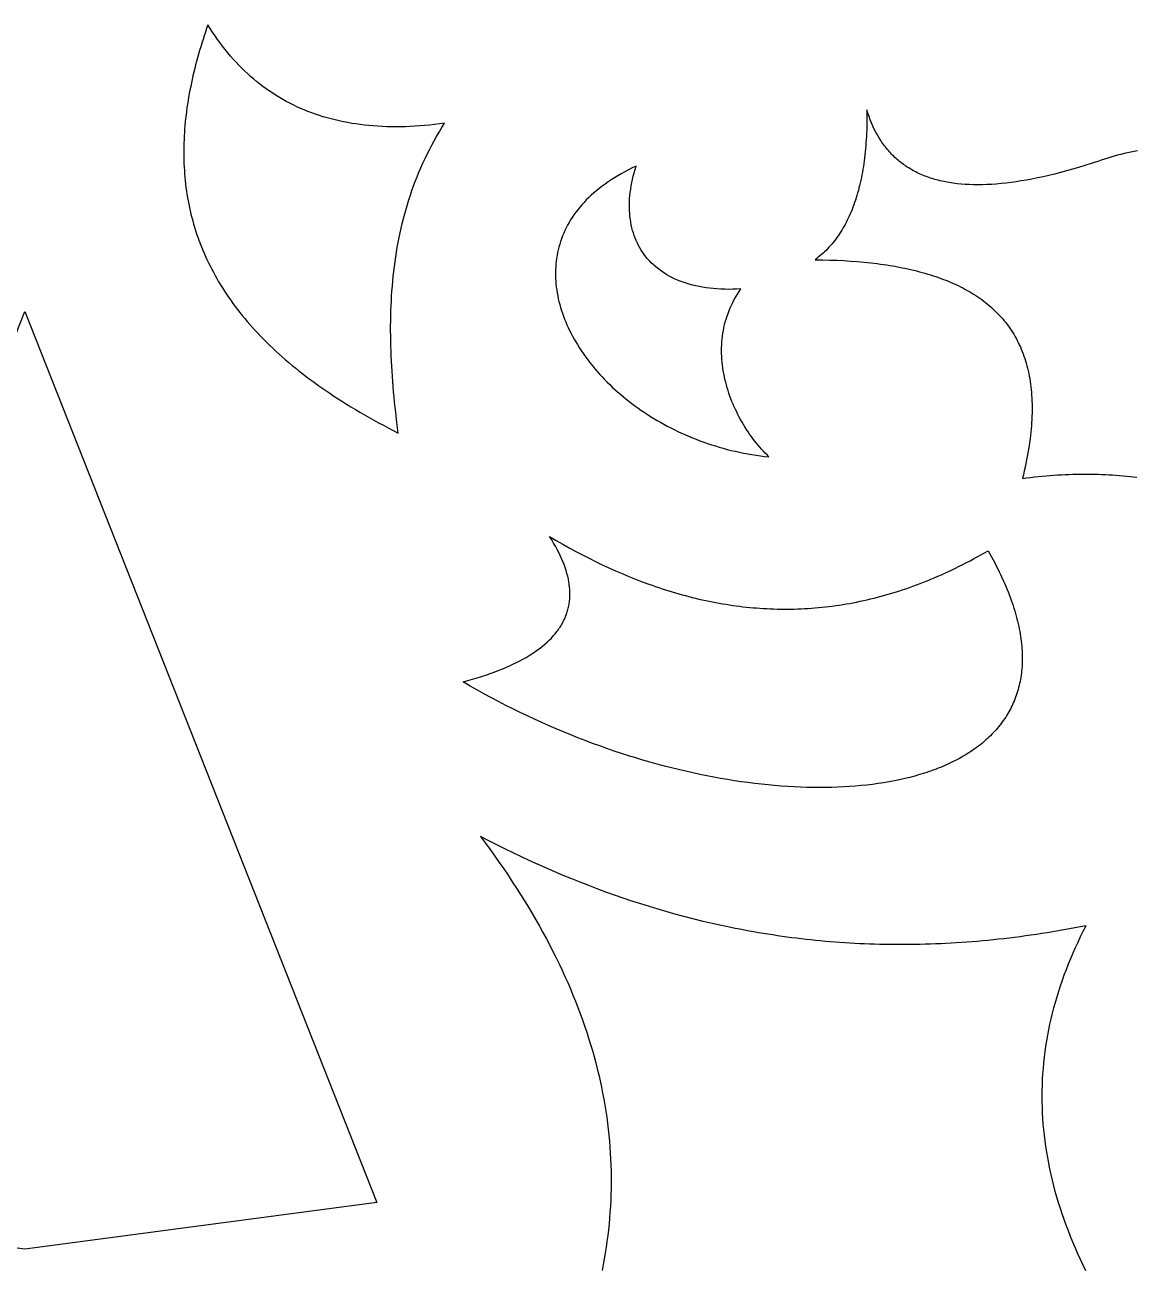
# Model space of a CAD drawing. Extents: x -4113 to -3113, y 1469 to 2469.
# Drawn here: x -3759.7 to -3674.1, y 1942.6 to 2038.4 of the extents above; entities that cross this region are included whole.
import ezdxf

# ---------------------------------------------------------------- set-up
doc = ezdxf.new("R2010")
doc.units = 0
doc.layers.add('PLAN_1', color=18, linetype='CONTINUOUS')

msp = doc.modelspace()

# ---------------------------------------------------------------- linework, layer by layer
at = {"layer": 'PLAN_1'}
for points in [[(-3745.601, 2038.353), (-3745.7, 2038.07), (-3745.796, 2037.788), (-3745.889, 2037.506), (-3745.98, 2037.224), (-3746.069, 2036.943), (-3746.155, 2036.662), (-3746.239, 2036.381), (-3746.32, 2036.102), (-3746.398, 2035.822), (-3746.474, 2035.543), (-3746.547, 2035.264), (-3746.618, 2034.986), (-3746.686, 2034.709), (-3746.751, 2034.431), (-3746.813, 2034.155), (-3746.873, 2033.878), (-3746.93, 2033.603), (-3746.985, 2033.327), (-3747.036, 2033.053), (-3747.085, 2032.778), (-3747.131, 2032.504), (-3747.174, 2032.231), (-3747.214, 2031.958), (-3747.251, 2031.686), (-3747.286, 2031.414), (-3747.317, 2031.143), (-3747.345, 2030.872), (-3747.371, 2030.602), (-3747.393, 2030.332), (-3747.412, 2030.063), (-3747.429, 2029.794), (-3747.442, 2029.526), (-3747.452, 2029.259), (-3747.459, 2028.992), (-3747.463, 2028.725), (-3747.463, 2028.459), (-3747.461, 2028.194), (-3747.455, 2027.929), (-3747.446, 2027.665), (-3747.434, 2027.401), (-3747.418, 2027.138), (-3747.399, 2026.876), (-3747.377, 2026.614), (-3747.352, 2026.353), (-3747.323, 2026.092), (-3747.29, 2025.832), (-3747.255, 2025.572), (-3747.215, 2025.313), (-3747.173, 2025.055), (-3747.127, 2024.797), (-3747.077, 2024.54), (-3747.024, 2024.284), (-3746.967, 2024.028), (-3746.907, 2023.773), (-3746.843, 2023.518), (-3746.775, 2023.264), (-3746.704, 2023.011), (-3746.629, 2022.758), (-3746.551, 2022.506), (-3746.468, 2022.255), (-3746.382, 2022.004), (-3746.293, 2021.754), (-3746.199, 2021.505), (-3746.102, 2021.256), (-3746.001, 2021.008), (-3745.896, 2020.761), (-3745.787, 2020.514), (-3745.674, 2020.268), (-3745.557, 2020.023), (-3745.437, 2019.778), (-3745.312, 2019.534), (-3745.183, 2019.291), (-3745.051, 2019.048), (-3744.914, 2018.807), (-3744.774, 2018.565), (-3744.629, 2018.325), (-3744.48, 2018.085), (-3744.327, 2017.846), (-3744.17, 2017.608), (-3744.009, 2017.371), (-3743.844, 2017.134), (-3743.674, 2016.898), (-3743.5, 2016.663), (-3743.322, 2016.428), (-3743.14, 2016.194), (-3742.953, 2015.961), (-3742.762, 2015.729), (-3742.567, 2015.497), (-3742.367, 2015.267), (-3742.163, 2015.037), (-3741.955, 2014.808), (-3741.742, 2014.579), (-3741.524, 2014.352), (-3741.303, 2014.125), (-3741.076, 2013.899), (-3740.845, 2013.673), (-3740.61, 2013.449), (-3740.37, 2013.225), (-3740.125, 2013.002), (-3739.876, 2012.78), (-3739.623, 2012.559), (-3739.364, 2012.339), (-3739.101, 2012.119), (-3738.833, 2011.9), (-3738.561, 2011.683), (-3738.283, 2011.465), (-3738.001, 2011.249), (-3737.714, 2011.034), (-3737.423, 2010.819), (-3737.126, 2010.606), (-3736.825, 2010.393), (-3736.519, 2010.181), (-3736.208, 2009.97), (-3735.892, 2009.759), (-3735.571, 2009.55), (-3735.245, 2009.341), (-3734.914, 2009.134), (-3734.578, 2008.927), (-3734.237, 2008.721), (-3733.891, 2008.516), (-3733.539, 2008.312), (-3733.183, 2008.109), (-3732.822, 2007.907), (-3732.455, 2007.705), (-3732.084, 2007.505), (-3731.707, 2007.305), (-3731.325, 2007.107), (-3730.937, 2006.909), (-3731.039, 2007.707), (-3731.132, 2008.502), (-3731.175, 2008.899), (-3731.217, 2009.296), (-3731.256, 2009.692), (-3731.292, 2010.087), (-3731.327, 2010.482), (-3731.358, 2010.876), (-3731.388, 2011.27), (-3731.414, 2011.663), (-3731.438, 2012.055), (-3731.459, 2012.446), (-3731.477, 2012.837), (-3731.493, 2013.227), (-3731.505, 2013.617), (-3731.514, 2014.005), (-3731.52, 2014.393), (-3731.523, 2014.78), (-3731.522, 2015.166), (-3731.519, 2015.552), (-3731.511, 2015.936), (-3731.501, 2016.32), (-3731.486, 2016.703), (-3731.468, 2017.085), (-3731.447, 2017.466), (-3731.421, 2017.846), (-3731.392, 2018.225), (-3731.359, 2018.603), (-3731.321, 2018.981), (-3731.28, 2019.357), (-3731.234, 2019.732), (-3731.185, 2020.106), (-3731.131, 2020.48), (-3731.072, 2020.852), (-3731.009, 2021.223), (-3730.942, 2021.593), (-3730.87, 2021.962), (-3730.793, 2022.329), (-3730.712, 2022.696), (-3730.626, 2023.061), (-3730.535, 2023.426), (-3730.439, 2023.789), (-3730.338, 2024.15), (-3730.232, 2024.511), (-3730.121, 2024.87), (-3730.004, 2025.228), (-3729.883, 2025.585), (-3729.755, 2025.941), (-3729.623, 2026.295), (-3729.485, 2026.648), (-3729.341, 2026.999), (-3729.192, 2027.349), (-3729.037, 2027.698), (-3728.876, 2028.045), (-3728.709, 2028.391), (-3728.536, 2028.736), (-3728.358, 2029.079), (-3728.173, 2029.42), (-3727.982, 2029.76), (-3727.784, 2030.099), (-3727.581, 2030.436), (-3727.371, 2030.772), (-3727.76, 2030.72), (-3728.146, 2030.674), (-3728.528, 2030.633), (-3728.907, 2030.598), (-3729.283, 2030.568), (-3729.656, 2030.543), (-3730.025, 2030.524), (-3730.391, 2030.51), (-3730.754, 2030.502), (-3731.113, 2030.499), (-3731.469, 2030.502), (-3731.822, 2030.509), (-3732.171, 2030.523), (-3732.517, 2030.541), (-3732.86, 2030.565), (-3733.2, 2030.595), (-3733.536, 2030.63), (-3733.869, 2030.67), (-3734.198, 2030.716), (-3734.525, 2030.767), (-3734.848, 2030.823), (-3735.167, 2030.885), (-3735.484, 2030.952), (-3735.797, 2031.025), (-3736.107, 2031.103), (-3736.413, 2031.186), (-3736.716, 2031.275), (-3737.016, 2031.369), (-3737.312, 2031.469), (-3737.606, 2031.574), (-3737.895, 2031.684), (-3738.182, 2031.8), (-3738.465, 2031.921), (-3738.745, 2032.048), (-3739.022, 2032.18), (-3739.295, 2032.317), (-3739.565, 2032.46), (-3739.832, 2032.608), (-3740.095, 2032.762), (-3740.355, 2032.921), (-3740.612, 2033.085), (-3740.865, 2033.255), (-3741.116, 2033.43), (-3741.362, 2033.611), (-3741.606, 2033.796), (-3741.846, 2033.988), (-3742.083, 2034.184), (-3742.316, 2034.387), (-3742.547, 2034.594), (-3742.773, 2034.807), (-3742.997, 2035.025), (-3743.217, 2035.249), (-3743.434, 2035.478), (-3743.648, 2035.712), (-3743.858, 2035.952), (-3744.065, 2036.197), (-3744.269, 2036.448), (-3744.469, 2036.704), (-3744.666, 2036.965), (-3744.86, 2037.232), (-3745.05, 2037.504), (-3745.237, 2037.782), (-3745.421, 2038.065)], [(-3712.609, 2027.473), (-3712.907, 2027.332), (-3713.197, 2027.187), (-3713.479, 2027.04), (-3713.753, 2026.889), (-3714.019, 2026.735), (-3714.278, 2026.579), (-3714.529, 2026.419), (-3714.772, 2026.256), (-3715.008, 2026.091), (-3715.236, 2025.923), (-3715.456, 2025.752), (-3715.669, 2025.579), (-3715.875, 2025.403), (-3716.073, 2025.225), (-3716.264, 2025.044), (-3716.448, 2024.861), (-3716.624, 2024.676), (-3716.793, 2024.488), (-3716.955, 2024.299), (-3717.11, 2024.107), (-3717.258, 2023.913), (-3717.399, 2023.717), (-3717.533, 2023.519), (-3717.66, 2023.32), (-3717.78, 2023.119), (-3717.894, 2022.916), (-3718, 2022.711), (-3718.1, 2022.505), (-3718.193, 2022.297), (-3718.28, 2022.088), (-3718.36, 2021.878), (-3718.433, 2021.666), (-3718.5, 2021.453), (-3718.561, 2021.239), (-3718.615, 2021.024), (-3718.663, 2020.807), (-3718.705, 2020.59), (-3718.74, 2020.372), (-3718.769, 2020.152), (-3718.792, 2019.932), (-3718.809, 2019.712), (-3718.82, 2019.491), (-3718.825, 2019.269), (-3718.824, 2019.046), (-3718.817, 2018.823), (-3718.804, 2018.6), (-3718.785, 2018.376), (-3718.761, 2018.152), (-3718.731, 2017.928), (-3718.695, 2017.704), (-3718.654, 2017.48), (-3718.607, 2017.255), (-3718.554, 2017.031), (-3718.496, 2016.807), (-3718.433, 2016.583), (-3718.364, 2016.359), (-3718.29, 2016.135), (-3718.211, 2015.912), (-3718.126, 2015.69), (-3718.036, 2015.467), (-3717.941, 2015.246), (-3717.841, 2015.025), (-3717.736, 2014.804), (-3717.626, 2014.585), (-3717.511, 2014.366), (-3717.391, 2014.148), (-3717.266, 2013.932), (-3717.137, 2013.716), (-3717.003, 2013.501), (-3716.863, 2013.287), (-3716.72, 2013.075), (-3716.571, 2012.864), (-3716.419, 2012.654), (-3716.261, 2012.446), (-3716.099, 2012.239), (-3715.933, 2012.033), (-3715.762, 2011.83), (-3715.587, 2011.628), (-3715.408, 2011.427), (-3715.225, 2011.229), (-3715.037, 2011.032), (-3714.845, 2010.837), (-3714.649, 2010.644), (-3714.449, 2010.453), (-3714.245, 2010.265), (-3714.038, 2010.078), (-3713.826, 2009.894), (-3713.61, 2009.712), (-3713.391, 2009.533), (-3713.168, 2009.356), (-3712.941, 2009.181), (-3712.71, 2009.009), (-3712.476, 2008.84), (-3712.238, 2008.673), (-3711.997, 2008.509), (-3711.752, 2008.348), (-3711.504, 2008.19), (-3711.253, 2008.035), (-3710.998, 2007.883), (-3710.74, 2007.733), (-3710.479, 2007.587), (-3710.214, 2007.445), (-3709.947, 2007.305), (-3709.676, 2007.169), (-3709.402, 2007.036), (-3709.125, 2006.907), (-3708.846, 2006.782), (-3708.563, 2006.659), (-3708.278, 2006.541), (-3707.99, 2006.426), (-3707.699, 2006.316), (-3707.405, 2006.209), (-3707.109, 2006.105), (-3706.81, 2006.006), (-3706.508, 2005.911), (-3706.204, 2005.82), (-3705.898, 2005.734), (-3705.589, 2005.651), (-3705.278, 2005.573), (-3704.964, 2005.499), (-3704.648, 2005.43), (-3704.33, 2005.365), (-3704.01, 2005.305), (-3703.688, 2005.249), (-3703.363, 2005.198), (-3703.037, 2005.152), (-3702.708, 2005.111), (-3702.378, 2005.074), (-3702.522, 2005.217), (-3702.665, 2005.362), (-3702.805, 2005.512), (-3702.945, 2005.665), (-3703.082, 2005.822), (-3703.218, 2005.982), (-3703.352, 2006.145), (-3703.483, 2006.312), (-3703.612, 2006.481), (-3703.74, 2006.654), (-3703.864, 2006.83), (-3703.987, 2007.008), (-3704.106, 2007.19), (-3704.223, 2007.374), (-3704.338, 2007.56), (-3704.449, 2007.75), (-3704.558, 2007.941), (-3704.663, 2008.135), (-3704.765, 2008.331), (-3704.864, 2008.53), (-3704.96, 2008.73), (-3705.052, 2008.932), (-3705.141, 2009.136), (-3705.226, 2009.342), (-3705.307, 2009.55), (-3705.385, 2009.759), (-3705.459, 2009.97), (-3705.528, 2010.183), (-3705.594, 2010.396), (-3705.655, 2010.611), (-3705.712, 2010.827), (-3705.764, 2011.044), (-3705.812, 2011.262), (-3705.856, 2011.481), (-3705.894, 2011.7), (-3705.928, 2011.921), (-3705.957, 2012.142), (-3705.981, 2012.363), (-3706, 2012.585), (-3706.014, 2012.808), (-3706.022, 2013.03), (-3706.025, 2013.253), (-3706.023, 2013.476), (-3706.015, 2013.698), (-3706.001, 2013.921), (-3705.981, 2014.143), (-3705.956, 2014.366), (-3705.925, 2014.587), (-3705.887, 2014.809), (-3705.844, 2015.029), (-3705.794, 2015.249), (-3705.738, 2015.469), (-3705.675, 2015.687), (-3705.606, 2015.905), (-3705.53, 2016.121), (-3705.447, 2016.337), (-3705.358, 2016.551), (-3705.261, 2016.764), (-3705.158, 2016.976), (-3705.047, 2017.186), (-3704.929, 2017.394), (-3704.804, 2017.601), (-3704.672, 2017.806), (-3704.532, 2018.01), (-3704.855, 2017.992), (-3705.172, 2017.982), (-3705.484, 2017.978), (-3705.789, 2017.981), (-3706.089, 2017.991), (-3706.382, 2018.008), (-3706.669, 2018.031), (-3706.951, 2018.06), (-3707.226, 2018.096), (-3707.495, 2018.138), (-3707.759, 2018.187), (-3708.016, 2018.241), (-3708.267, 2018.302), (-3708.512, 2018.369), (-3708.75, 2018.441), (-3708.983, 2018.519), (-3709.209, 2018.603), (-3709.429, 2018.693), (-3709.643, 2018.788), (-3709.851, 2018.889), (-3710.053, 2018.995), (-3710.248, 2019.106), (-3710.437, 2019.223), (-3710.62, 2019.344), (-3710.796, 2019.471), (-3710.967, 2019.603), (-3711.13, 2019.739), (-3711.288, 2019.881), (-3711.439, 2020.027), (-3711.584, 2020.178), (-3711.722, 2020.333), (-3711.854, 2020.493), (-3711.98, 2020.657), (-3712.099, 2020.826), (-3712.212, 2020.998), (-3712.318, 2021.175), (-3712.418, 2021.356), (-3712.511, 2021.541), (-3712.598, 2021.73), (-3712.678, 2021.923), (-3712.752, 2022.119), (-3712.819, 2022.319), (-3712.88, 2022.522), (-3712.934, 2022.729), (-3712.981, 2022.94), (-3713.022, 2023.154), (-3713.056, 2023.371), (-3713.084, 2023.591), (-3713.104, 2023.814), (-3713.119, 2024.04), (-3713.126, 2024.269), (-3713.127, 2024.501), (-3713.121, 2024.736), (-3713.109, 2024.973), (-3713.089, 2025.213), (-3713.063, 2025.455), (-3713.03, 2025.7), (-3712.99, 2025.947), (-3712.944, 2026.196), (-3712.891, 2026.447), (-3712.83, 2026.701), (-3712.763, 2026.956), (-3712.689, 2027.214)], [(-3732.595, 1947.624), (-3759.704, 1944.018), (-3786.814, 1947.624), (-3759.704, 2016.271)], [(-3725.93, 1987.73), (-3725.566, 1987.83), (-3725.21, 1987.933), (-3724.862, 1988.038), (-3724.522, 1988.146), (-3724.191, 1988.256), (-3723.868, 1988.369), (-3723.553, 1988.483), (-3723.247, 1988.6), (-3722.948, 1988.72), (-3722.658, 1988.842), (-3722.376, 1988.966), (-3722.103, 1989.093), (-3721.837, 1989.222), (-3721.58, 1989.353), (-3721.331, 1989.487), (-3721.091, 1989.623), (-3720.859, 1989.762), (-3720.635, 1989.903), (-3720.419, 1990.046), (-3720.211, 1990.192), (-3720.012, 1990.34), (-3719.821, 1990.49), (-3719.638, 1990.643), (-3719.464, 1990.798), (-3719.298, 1990.955), (-3719.14, 1991.115), (-3718.99, 1991.277), (-3718.849, 1991.442), (-3718.715, 1991.609), (-3718.652, 1991.693), (-3718.591, 1991.778), (-3718.531, 1991.864), (-3718.474, 1991.95), (-3718.419, 1992.036), (-3718.366, 1992.124), (-3718.315, 1992.212), (-3718.266, 1992.3), (-3718.219, 1992.389), (-3718.174, 1992.479), (-3718.131, 1992.569), (-3718.09, 1992.66), (-3718.052, 1992.751), (-3718.015, 1992.843), (-3717.981, 1992.936), (-3717.948, 1993.029), (-3717.918, 1993.123), (-3717.889, 1993.217), (-3717.863, 1993.312), (-3717.839, 1993.407), (-3717.817, 1993.503), (-3717.797, 1993.6), (-3717.779, 1993.697), (-3717.763, 1993.795), (-3717.749, 1993.894), (-3717.738, 1993.993), (-3717.728, 1994.092), (-3717.72, 1994.192), (-3717.715, 1994.293), (-3717.711, 1994.394), (-3717.71, 1994.496), (-3717.711, 1994.599), (-3717.713, 1994.702), (-3717.718, 1994.806), (-3717.725, 1994.91), (-3717.734, 1995.015), (-3717.758, 1995.226), (-3717.791, 1995.44), (-3717.832, 1995.656), (-3717.881, 1995.875), (-3717.938, 1996.096), (-3718.003, 1996.319), (-3718.077, 1996.544), (-3718.16, 1996.772), (-3718.25, 1997.002), (-3718.349, 1997.234), (-3718.456, 1997.469), (-3718.571, 1997.706), (-3718.695, 1997.946), (-3718.827, 1998.187), (-3718.967, 1998.432), (-3719.116, 1998.678), (-3719.273, 1998.927), (-3718.769, 1998.63), (-3718.264, 1998.341), (-3717.758, 1998.059), (-3717.252, 1997.785), (-3716.745, 1997.517), (-3716.238, 1997.258), (-3715.73, 1997.005), (-3715.221, 1996.76), (-3714.712, 1996.523), (-3714.202, 1996.294), (-3713.692, 1996.073), (-3713.18, 1995.859), (-3712.669, 1995.654), (-3712.156, 1995.456), (-3711.643, 1995.267), (-3711.386, 1995.176), (-3711.129, 1995.087), (-3710.872, 1994.999), (-3710.614, 1994.914), (-3710.357, 1994.831), (-3710.099, 1994.75), (-3709.841, 1994.671), (-3709.583, 1994.595), (-3709.324, 1994.52), (-3709.066, 1994.448), (-3708.807, 1994.378), (-3708.548, 1994.31), (-3708.289, 1994.244), (-3708.03, 1994.181), (-3707.771, 1994.119), (-3707.511, 1994.06), (-3707.251, 1994.003), (-3706.991, 1993.949), (-3706.731, 1993.896), (-3706.471, 1993.846), (-3706.21, 1993.799), (-3705.95, 1993.753), (-3705.689, 1993.71), (-3705.428, 1993.669), (-3705.166, 1993.631), (-3704.905, 1993.595), (-3704.643, 1993.561), (-3704.381, 1993.53), (-3704.119, 1993.5), (-3703.857, 1993.474), (-3703.594, 1993.45), (-3703.332, 1993.428), (-3703.069, 1993.408), (-3702.805, 1993.391), (-3702.542, 1993.377), (-3702.279, 1993.365), (-3702.015, 1993.355), (-3701.751, 1993.348), (-3701.487, 1993.343), (-3701.222, 1993.341), (-3700.958, 1993.341), (-3700.693, 1993.344), (-3700.428, 1993.349), (-3700.163, 1993.357), (-3699.897, 1993.367), (-3699.632, 1993.38), (-3699.366, 1993.396), (-3699.1, 1993.414), (-3698.834, 1993.435), (-3698.567, 1993.458), (-3698.3, 1993.484), (-3698.033, 1993.512), (-3697.766, 1993.543), (-3697.499, 1993.577), (-3697.231, 1993.614), (-3696.963, 1993.653), (-3696.695, 1993.694), (-3696.427, 1993.739), (-3696.158, 1993.786), (-3695.89, 1993.836), (-3695.621, 1993.888), (-3695.352, 1993.944), (-3695.082, 1994.002), (-3694.812, 1994.063), (-3694.543, 1994.126), (-3694.272, 1994.192), (-3694.002, 1994.262), (-3693.731, 1994.333), (-3693.461, 1994.408), (-3693.189, 1994.486), (-3692.918, 1994.566), (-3692.647, 1994.649), (-3692.375, 1994.735), (-3692.103, 1994.824), (-3691.83, 1994.916), (-3691.558, 1995.01), (-3691.285, 1995.108), (-3691.012, 1995.208), (-3690.739, 1995.312), (-3690.465, 1995.418), (-3690.192, 1995.527), (-3689.918, 1995.639), (-3689.643, 1995.754), (-3689.369, 1995.872), (-3689.094, 1995.993), (-3688.819, 1996.117), (-3688.544, 1996.244), (-3688.268, 1996.374), (-3687.993, 1996.507), (-3687.716, 1996.643), (-3687.44, 1996.782), (-3687.164, 1996.924), (-3686.887, 1997.07), (-3686.61, 1997.218), (-3686.332, 1997.369), (-3686.055, 1997.524), (-3685.777, 1997.681), (-3685.499, 1997.842), (-3685.365, 1997.606), (-3685.235, 1997.372), (-3685.108, 1997.139), (-3684.985, 1996.908), (-3684.866, 1996.678), (-3684.751, 1996.45), (-3684.639, 1996.224), (-3684.53, 1995.999), (-3684.425, 1995.775), (-3684.324, 1995.553), (-3684.226, 1995.333), (-3684.132, 1995.114), (-3684.041, 1994.896), (-3683.954, 1994.68), (-3683.871, 1994.466), (-3683.79, 1994.253), (-3683.714, 1994.042), (-3683.64, 1993.832), (-3683.57, 1993.624), (-3683.504, 1993.417), (-3683.44, 1993.212), (-3683.381, 1993.008), (-3683.324, 1992.806), (-3683.271, 1992.605), (-3683.221, 1992.406), (-3683.175, 1992.208), (-3683.131, 1992.012), (-3683.091, 1991.818), (-3683.055, 1991.625), (-3683.021, 1991.433), (-3682.991, 1991.243), (-3682.964, 1991.055), (-3682.94, 1990.868), (-3682.919, 1990.683), (-3682.901, 1990.499), (-3682.887, 1990.316), (-3682.875, 1990.136), (-3682.867, 1989.956), (-3682.862, 1989.779), (-3682.86, 1989.602), (-3682.861, 1989.428), (-3682.864, 1989.254), (-3682.871, 1989.083), (-3682.881, 1988.913), (-3682.894, 1988.744), (-3682.91, 1988.577), (-3682.929, 1988.412), (-3682.951, 1988.248), (-3682.975, 1988.085), (-3683.003, 1987.924), (-3683.033, 1987.765), (-3683.067, 1987.607), (-3683.103, 1987.451), (-3683.142, 1987.296), (-3683.184, 1987.143), (-3683.228, 1986.991), (-3683.276, 1986.841), (-3683.326, 1986.692), (-3683.379, 1986.545), (-3683.434, 1986.4), (-3683.493, 1986.256), (-3683.554, 1986.113), (-3683.617, 1985.972), (-3683.684, 1985.833), (-3683.753, 1985.695), (-3683.824, 1985.558), (-3683.899, 1985.424), (-3683.976, 1985.29), (-3684.055, 1985.159), (-3684.137, 1985.028), (-3684.222, 1984.9), (-3684.309, 1984.773), (-3684.398, 1984.647), (-3684.491, 1984.523), (-3684.585, 1984.4), (-3684.682, 1984.279), (-3684.782, 1984.16), (-3684.884, 1984.042), (-3684.988, 1983.925), (-3685.095, 1983.811), (-3685.204, 1983.697), (-3685.315, 1983.585), (-3685.429, 1983.475), (-3685.546, 1983.367), (-3685.664, 1983.259), (-3685.785, 1983.154), (-3685.908, 1983.05), (-3686.033, 1982.947), (-3686.161, 1982.846), (-3686.291, 1982.747), (-3686.423, 1982.649), (-3686.557, 1982.552), (-3686.694, 1982.457), (-3686.832, 1982.364), (-3686.973, 1982.272), (-3687.116, 1982.182), (-3687.261, 1982.093), (-3687.408, 1982.006), (-3687.557, 1981.921), (-3687.709, 1981.837), (-3687.862, 1981.754), (-3688.017, 1981.673), (-3688.175, 1981.594), (-3688.334, 1981.516), (-3688.495, 1981.439), (-3688.659, 1981.365), (-3688.824, 1981.291), (-3688.991, 1981.22), (-3689.16, 1981.149), (-3689.331, 1981.081), (-3689.504, 1981.014), (-3689.679, 1980.948), (-3689.856, 1980.884), (-3690.034, 1980.822), (-3690.215, 1980.761), (-3690.397, 1980.701), (-3690.766, 1980.587), (-3691.143, 1980.479), (-3691.526, 1980.378), (-3691.916, 1980.282), (-3692.313, 1980.193), (-3692.716, 1980.11), (-3693.126, 1980.033), (-3693.542, 1979.962), (-3693.964, 1979.897), (-3694.392, 1979.839), (-3694.825, 1979.786), (-3695.265, 1979.74), (-3695.71, 1979.701), (-3696.16, 1979.667), (-3696.616, 1979.64), (-3697.076, 1979.618), (-3697.542, 1979.603), (-3698.013, 1979.595), (-3698.488, 1979.592), (-3698.968, 1979.596), (-3699.453, 1979.605), (-3699.942, 1979.621), (-3700.435, 1979.644), (-3700.932, 1979.672), (-3701.433, 1979.707), (-3701.938, 1979.748), (-3702.447, 1979.795), (-3702.959, 1979.848), (-3703.475, 1979.908), (-3703.994, 1979.974), (-3704.516, 1980.046), (-3705.041, 1980.124), (-3705.569, 1980.208), (-3706.1, 1980.299), (-3706.633, 1980.396), (-3707.169, 1980.499), (-3707.708, 1980.609), (-3708.248, 1980.724), (-3708.791, 1980.846), (-3709.335, 1980.975), (-3709.882, 1981.109), (-3710.43, 1981.25), (-3710.98, 1981.397), (-3711.531, 1981.55), (-3712.083, 1981.709), (-3712.637, 1981.875), (-3713.192, 1982.047), (-3713.747, 1982.225), (-3714.304, 1982.409), (-3714.86, 1982.6), (-3715.418, 1982.797), (-3715.976, 1983), (-3716.534, 1983.209), (-3717.092, 1983.425), (-3717.65, 1983.647), (-3718.208, 1983.875), (-3718.766, 1984.11), (-3719.323, 1984.351), (-3719.88, 1984.598), (-3720.436, 1984.851), (-3720.992, 1985.111), (-3721.546, 1985.377), (-3722.099, 1985.649), (-3722.651, 1985.927), (-3723.202, 1986.212), (-3723.751, 1986.503), (-3724.299, 1986.8), (-3724.844, 1987.104), (-3725.388, 1987.414)]]:
    msp.add_lwpolyline(points, close=True, dxfattribs=at)
for points in [[(-3673.978, 2028.655), (-3674.234, 2028.606), (-3674.49, 2028.553), (-3674.746, 2028.497), (-3675.002, 2028.438), (-3675.258, 2028.374), (-3675.514, 2028.307), (-3675.77, 2028.237), (-3676.026, 2028.162), (-3676.281, 2028.084), (-3676.537, 2028.003), (-3676.792, 2027.918), (-3677.047, 2027.829), (-3677.546, 2027.667), (-3678.037, 2027.512), (-3678.52, 2027.366), (-3678.996, 2027.227), (-3679.464, 2027.096), (-3679.924, 2026.973), (-3680.376, 2026.858), (-3680.822, 2026.751), (-3681.259, 2026.651), (-3681.689, 2026.558), (-3682.112, 2026.474), (-3682.527, 2026.397), (-3682.934, 2026.327), (-3683.335, 2026.265), (-3683.728, 2026.21), (-3684.114, 2026.163), (-3684.492, 2026.123), (-3684.864, 2026.09), (-3685.228, 2026.064), (-3685.585, 2026.046), (-3685.935, 2026.035), (-3686.278, 2026.031), (-3686.614, 2026.035), (-3686.943, 2026.045), (-3687.265, 2026.062), (-3687.58, 2026.087), (-3687.888, 2026.118), (-3688.19, 2026.156), (-3688.485, 2026.201), (-3688.773, 2026.253), (-3688.914, 2026.282), (-3689.054, 2026.312), (-3689.192, 2026.344), (-3689.329, 2026.377), (-3689.463, 2026.413), (-3689.597, 2026.45), (-3689.728, 2026.488), (-3689.858, 2026.529), (-3689.986, 2026.57), (-3690.113, 2026.614), (-3690.238, 2026.659), (-3690.361, 2026.706), (-3690.483, 2026.755), (-3690.603, 2026.805), (-3690.722, 2026.857), (-3690.839, 2026.91), (-3690.954, 2026.965), (-3691.068, 2027.022), (-3691.18, 2027.08), (-3691.291, 2027.14), (-3691.4, 2027.201), (-3691.507, 2027.265), (-3691.613, 2027.329), (-3691.717, 2027.395), (-3691.82, 2027.463), (-3691.921, 2027.533), (-3692.021, 2027.604), (-3692.119, 2027.676), (-3692.216, 2027.75), (-3692.311, 2027.826), (-3692.404, 2027.903), (-3692.496, 2027.982), (-3692.587, 2028.062), (-3692.676, 2028.144), (-3692.763, 2028.228), (-3692.849, 2028.313), (-3692.933, 2028.399), (-3693.016, 2028.487), (-3693.098, 2028.576), (-3693.178, 2028.667), (-3693.256, 2028.76), (-3693.333, 2028.854), (-3693.409, 2028.949), (-3693.483, 2029.046), (-3693.555, 2029.145), (-3693.626, 2029.245), (-3693.696, 2029.346), (-3693.764, 2029.449), (-3693.897, 2029.659), (-3694.023, 2029.875), (-3694.144, 2030.097), (-3694.259, 2030.324), (-3694.368, 2030.557), (-3694.472, 2030.796), (-3694.57, 2031.04), (-3694.663, 2031.29), (-3694.75, 2031.546), (-3694.832, 2031.807), (-3694.83, 2031.542), (-3694.83, 2031.28), (-3694.831, 2031.021), (-3694.835, 2030.764), (-3694.841, 2030.51), (-3694.849, 2030.258), (-3694.859, 2030.009), (-3694.871, 2029.763), (-3694.885, 2029.52), (-3694.901, 2029.279), (-3694.92, 2029.041), (-3694.94, 2028.805), (-3694.962, 2028.572), (-3694.987, 2028.342), (-3695.013, 2028.115), (-3695.042, 2027.89), (-3695.072, 2027.668), (-3695.105, 2027.448), (-3695.14, 2027.231), (-3695.176, 2027.017), (-3695.215, 2026.806), (-3695.256, 2026.597), (-3695.299, 2026.391), (-3695.344, 2026.187), (-3695.391, 2025.986), (-3695.44, 2025.788), (-3695.491, 2025.593), (-3695.544, 2025.4), (-3695.599, 2025.21), (-3695.657, 2025.023), (-3695.716, 2024.838), (-3695.778, 2024.656), (-3695.841, 2024.477), (-3695.907, 2024.3), (-3695.974, 2024.126), (-3696.044, 2023.955), (-3696.115, 2023.786), (-3696.189, 2023.62), (-3696.265, 2023.457), (-3696.343, 2023.297), (-3696.423, 2023.139), (-3696.505, 2022.984), (-3696.589, 2022.832), (-3696.675, 2022.682), (-3696.763, 2022.535), (-3696.853, 2022.391), (-3696.945, 2022.249), (-3697.04, 2022.11), (-3697.136, 2021.974), (-3697.234, 2021.84), (-3697.335, 2021.71), (-3697.437, 2021.582), (-3697.542, 2021.456), (-3697.649, 2021.334), (-3697.757, 2021.214), (-3697.868, 2021.096), (-3697.981, 2020.982), (-3698.096, 2020.87), (-3698.212, 2020.761), (-3698.331, 2020.655), (-3698.452, 2020.551), (-3698.575, 2020.45), (-3698.7, 2020.352), (-3698.828, 2020.256), (-3698.264, 2020.249), (-3697.708, 2020.235), (-3697.159, 2020.214), (-3696.619, 2020.188), (-3696.086, 2020.155), (-3695.561, 2020.115), (-3695.045, 2020.069), (-3694.537, 2020.016), (-3694.037, 2019.956), (-3693.79, 2019.923), (-3693.546, 2019.889), (-3693.303, 2019.853), (-3693.063, 2019.816), (-3692.825, 2019.776), (-3692.589, 2019.735), (-3692.356, 2019.692), (-3692.124, 2019.647), (-3691.895, 2019.6), (-3691.668, 2019.551), (-3691.444, 2019.501), (-3691.221, 2019.449), (-3691.001, 2019.395), (-3690.784, 2019.339), (-3690.568, 2019.281), (-3690.355, 2019.221), (-3690.145, 2019.159), (-3689.936, 2019.095), (-3689.73, 2019.03), (-3689.527, 2018.962), (-3689.326, 2018.893), (-3689.127, 2018.821), (-3688.931, 2018.748), (-3688.737, 2018.672), (-3688.546, 2018.595), (-3688.357, 2018.515), (-3688.171, 2018.434), (-3687.987, 2018.35), (-3687.806, 2018.264), (-3687.627, 2018.177), (-3687.451, 2018.087), (-3687.277, 2017.995), (-3687.106, 2017.901), (-3686.938, 2017.805), (-3686.772, 2017.707), (-3686.609, 2017.606), (-3686.449, 2017.504), (-3686.291, 2017.399), (-3686.136, 2017.292), (-3685.983, 2017.183), (-3685.833, 2017.072), (-3685.686, 2016.958), (-3685.542, 2016.842), (-3685.401, 2016.724), (-3685.262, 2016.604), (-3685.126, 2016.482), (-3684.992, 2016.357), (-3684.862, 2016.23), (-3684.734, 2016.101), (-3684.61, 2015.969), (-3684.488, 2015.835), (-3684.369, 2015.699), (-3684.252, 2015.56), (-3684.139, 2015.419), (-3684.029, 2015.276), (-3683.921, 2015.13), (-3683.817, 2014.982), (-3683.715, 2014.832), (-3683.616, 2014.679), (-3683.521, 2014.524), (-3683.428, 2014.366), (-3683.338, 2014.206), (-3683.252, 2014.043), (-3683.168, 2013.878), (-3683.088, 2013.71), (-3683.01, 2013.54), (-3682.936, 2013.367), (-3682.864, 2013.192), (-3682.796, 2013.015), (-3682.731, 2012.834), (-3682.669, 2012.652), (-3682.61, 2012.466), (-3682.555, 2012.278), (-3682.502, 2012.088), (-3682.453, 2011.895), (-3682.407, 2011.699), (-3682.364, 2011.501), (-3682.324, 2011.3), (-3682.288, 2011.096), (-3682.255, 2010.89), (-3682.225, 2010.681), (-3682.198, 2010.469), (-3682.175, 2010.255), (-3682.155, 2010.038), (-3682.138, 2009.818), (-3682.125, 2009.596), (-3682.115, 2009.37), (-3682.109, 2009.142), (-3682.106, 2008.912), (-3682.106, 2008.678), (-3682.11, 2008.442), (-3682.117, 2008.203), (-3682.127, 2007.961), (-3682.141, 2007.716), (-3682.159, 2007.468), (-3682.18, 2007.218), (-3682.204, 2006.965), (-3682.232, 2006.709), (-3682.264, 2006.45), (-3682.299, 2006.188), (-3682.338, 2005.923), (-3682.38, 2005.655), (-3682.426, 2005.384), (-3682.475, 2005.111), (-3682.529, 2004.834), (-3682.585, 2004.554), (-3682.646, 2004.272), (-3682.71, 2003.986), (-3682.777, 2003.698), (-3682.849, 2003.406), (-3682.541, 2003.448), (-3682.235, 2003.486), (-3681.931, 2003.522), (-3681.629, 2003.556), (-3681.328, 2003.586), (-3681.029, 2003.614), (-3680.731, 2003.639), (-3680.435, 2003.661), (-3680.14, 2003.681), (-3679.847, 2003.698), (-3679.556, 2003.713), (-3679.266, 2003.725), (-3678.977, 2003.734), (-3678.691, 2003.741), (-3678.405, 2003.746), (-3678.121, 2003.748), (-3677.839, 2003.748), (-3677.558, 2003.745), (-3677.278, 2003.74), (-3677, 2003.732), (-3676.723, 2003.723), (-3676.448, 2003.71), (-3676.173, 2003.696), (-3675.901, 2003.679), (-3675.629, 2003.661), (-3675.359, 2003.64), (-3675.091, 2003.616), (-3674.823, 2003.591), (-3674.557, 2003.563), (-3674.292, 2003.534), (-3674.028, 2003.502)], [(-3677.956, 1942.366), (-3678.17, 1942.805), (-3678.377, 1943.244), (-3678.577, 1943.682), (-3678.771, 1944.12), (-3678.957, 1944.557), (-3679.136, 1944.994), (-3679.308, 1945.431), (-3679.473, 1945.868), (-3679.631, 1946.304), (-3679.782, 1946.74), (-3679.926, 1947.175), (-3680.063, 1947.611), (-3680.192, 1948.046), (-3680.315, 1948.48), (-3680.431, 1948.914), (-3680.54, 1949.348), (-3680.641, 1949.782), (-3680.736, 1950.215), (-3680.824, 1950.648), (-3680.904, 1951.081), (-3680.978, 1951.513), (-3681.044, 1951.945), (-3681.104, 1952.376), (-3681.157, 1952.808), (-3681.202, 1953.239), (-3681.24, 1953.669), (-3681.272, 1954.099), (-3681.296, 1954.529), (-3681.314, 1954.959), (-3681.324, 1955.388), (-3681.327, 1955.817), (-3681.323, 1956.246), (-3681.313, 1956.674), (-3681.295, 1957.102), (-3681.27, 1957.529), (-3681.238, 1957.957), (-3681.199, 1958.384), (-3681.153, 1958.81), (-3681.1, 1959.236), (-3681.04, 1959.662), (-3680.973, 1960.088), (-3680.899, 1960.513), (-3680.818, 1960.938), (-3680.73, 1961.362), (-3680.635, 1961.786), (-3680.533, 1962.21), (-3680.424, 1962.634), (-3680.308, 1963.057), (-3680.185, 1963.48), (-3680.055, 1963.902), (-3679.917, 1964.324), (-3679.773, 1964.746), (-3679.622, 1965.167), (-3679.463, 1965.588), (-3679.298, 1966.009), (-3679.126, 1966.429), (-3678.946, 1966.849), (-3678.76, 1967.269), (-3678.567, 1967.688), (-3678.366, 1968.107), (-3678.159, 1968.526), (-3677.944, 1968.944), (-3678.375, 1968.86), (-3678.805, 1968.778), (-3679.233, 1968.698), (-3679.66, 1968.622), (-3680.086, 1968.548), (-3680.51, 1968.476), (-3680.933, 1968.408), (-3681.355, 1968.341), (-3681.776, 1968.278), (-3682.196, 1968.217), (-3682.614, 1968.158), (-3683.031, 1968.102), (-3683.447, 1968.049), (-3683.862, 1967.998), (-3684.275, 1967.949), (-3684.688, 1967.903), (-3685.099, 1967.86), (-3685.509, 1967.819), (-3685.917, 1967.78), (-3686.325, 1967.744), (-3686.731, 1967.711), (-3687.137, 1967.679), (-3687.541, 1967.651), (-3687.944, 1967.624), (-3688.345, 1967.6), (-3688.746, 1967.579), (-3689.146, 1967.559), (-3689.544, 1967.543), (-3689.941, 1967.528), (-3690.337, 1967.516), (-3690.732, 1967.506), (-3691.126, 1967.499), (-3691.519, 1967.493), (-3691.911, 1967.49), (-3692.301, 1967.49), (-3692.691, 1967.491), (-3693.079, 1967.495), (-3693.467, 1967.501), (-3693.853, 1967.51), (-3694.238, 1967.52), (-3694.622, 1967.533), (-3695.005, 1967.548), (-3695.388, 1967.565), (-3695.769, 1967.585), (-3696.149, 1967.606), (-3696.527, 1967.63), (-3696.905, 1967.656), (-3697.282, 1967.683), (-3697.658, 1967.714), (-3698.033, 1967.746), (-3698.407, 1967.78), (-3698.78, 1967.816), (-3699.152, 1967.855), (-3699.522, 1967.895), (-3699.892, 1967.938), (-3700.261, 1967.982), (-3700.629, 1968.029), (-3700.996, 1968.078), (-3701.362, 1968.128), (-3701.727, 1968.181), (-3702.091, 1968.236), (-3702.454, 1968.292), (-3702.817, 1968.351), (-3703.178, 1968.411), (-3703.538, 1968.474), (-3703.898, 1968.538), (-3704.256, 1968.604), (-3704.614, 1968.672), (-3704.97, 1968.742), (-3705.326, 1968.814), (-3705.681, 1968.888), (-3706.035, 1968.964), (-3706.74, 1969.121), (-3707.442, 1969.285), (-3708.14, 1969.456), (-3708.835, 1969.635), (-3709.527, 1969.82), (-3710.215, 1970.012), (-3710.9, 1970.212), (-3711.581, 1970.418), (-3712.26, 1970.63), (-3712.935, 1970.849), (-3713.607, 1971.075), (-3714.276, 1971.307), (-3714.942, 1971.545), (-3715.605, 1971.79), (-3716.265, 1972.04), (-3716.922, 1972.297), (-3717.576, 1972.56), (-3718.228, 1972.828), (-3718.877, 1973.102), (-3719.523, 1973.382), (-3720.166, 1973.667), (-3720.806, 1973.958), (-3721.444, 1974.254), (-3722.08, 1974.555), (-3722.713, 1974.862), (-3723.343, 1975.173), (-3723.971, 1975.49), (-3724.597, 1975.812), (-3724.225, 1975.313), (-3723.86, 1974.816), (-3723.503, 1974.319), (-3723.153, 1973.824), (-3722.811, 1973.329), (-3722.476, 1972.835), (-3722.149, 1972.341), (-3721.828, 1971.849), (-3721.515, 1971.358), (-3721.21, 1970.867), (-3720.911, 1970.377), (-3720.62, 1969.888), (-3720.336, 1969.4), (-3720.059, 1968.913), (-3719.789, 1968.426), (-3719.527, 1967.94), (-3719.271, 1967.455), (-3719.022, 1966.971), (-3718.781, 1966.488), (-3718.546, 1966.005), (-3718.319, 1965.524), (-3718.098, 1965.043), (-3717.884, 1964.563), (-3717.678, 1964.083), (-3717.478, 1963.605), (-3717.285, 1963.127), (-3717.098, 1962.65), (-3716.919, 1962.174), (-3716.746, 1961.698), (-3716.58, 1961.224), (-3716.421, 1960.75), (-3716.268, 1960.277), (-3716.122, 1959.805), (-3715.983, 1959.333), (-3715.85, 1958.862), (-3715.724, 1958.392), (-3715.604, 1957.923), (-3715.491, 1957.454), (-3715.384, 1956.987), (-3715.284, 1956.519), (-3715.19, 1956.053), (-3715.103, 1955.588), (-3715.022, 1955.123), (-3714.947, 1954.659), (-3714.879, 1954.195), (-3714.817, 1953.733), (-3714.761, 1953.271), (-3714.711, 1952.81), (-3714.668, 1952.349), (-3714.631, 1951.889), (-3714.6, 1951.43), (-3714.575, 1950.972), (-3714.557, 1950.514), (-3714.544, 1950.057), (-3714.537, 1949.601), (-3714.537, 1949.146), (-3714.542, 1948.691), (-3714.554, 1948.237), (-3714.571, 1947.783), (-3714.595, 1947.331), (-3714.624, 1946.878), (-3714.659, 1946.427), (-3714.7, 1945.976), (-3714.747, 1945.526), (-3714.799, 1945.077), (-3714.858, 1944.628), (-3714.922, 1944.18), (-3714.991, 1943.733), (-3715.067, 1943.286), (-3715.148, 1942.84), (-3715.235, 1942.395)]]:
    msp.add_lwpolyline(points, dxfattribs=at)

doc.saveas('drawing.dxf')
